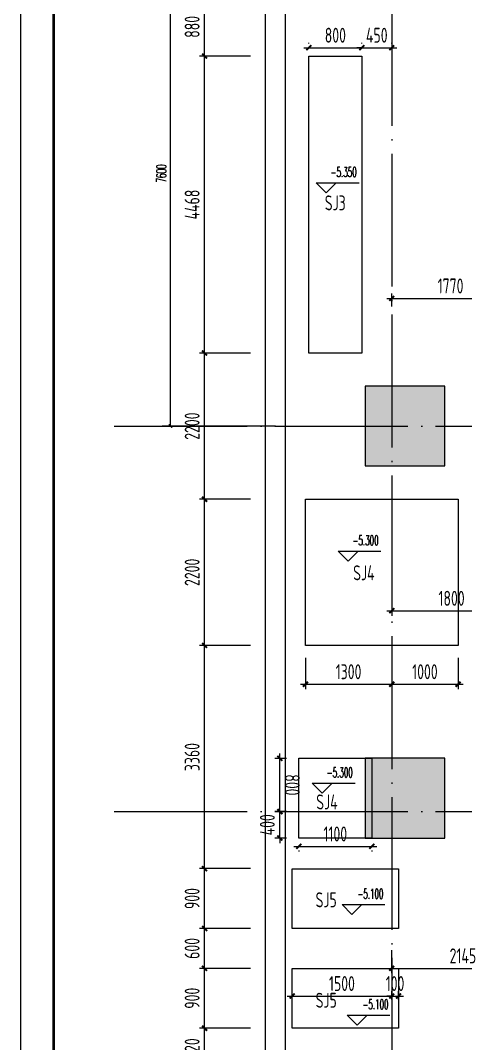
# Model space of a CAD drawing. Extents: x 917265 to 982035, y 334257 to 376307.
# Drawn here: x 917265 to 923969, y 351027 to 366421 of the extents above; entities that cross this region are included whole.
import ezdxf
from ezdxf.enums import TextEntityAlignment as Align

# ---------------------------------------------------------------- set-up
doc = ezdxf.new("R2010")
doc.units = 0
doc.header["$LTSCALE"] = 1000
doc.linetypes.add('DOTE', pattern=[2.42, 2, -0.2, 0.02, -0.2])
for name, color, linetype in [('ACS_COM', 7, 'Continuous'), ('C_BLOCK_', 7, 'Continuous'), ('COLUMN', 9, 'Continuous'), ('DIM_ELEV', 3, 'Continuous'), ('DOTE', 1, 'Continuous'), ('PUB_DIM', 3, 'Continuous'), ('PUB_HATCH', 8, 'Continuous'), ('PUB_TEXT', 7, 'Continuous'), ('PUB_TITLE', 4, 'Continuous'), ('WALL', 255, 'Continuous'), ('设备基础及留洞', 7, 'Continuous')]:
    doc.layers.add(name, color=color, linetype=linetype)
doc.styles.add('_TCH_DIM', font='SIMPLEX.shx', dxfattribs={"width": 0.75, "bigfont": 'GBCBIG.shx'})
doc.styles.add('_TCH_DIM_T3', font='SIMPLEX.shx', dxfattribs={"width": 0.529412, "bigfont": 'GBCBIG.shx'})
doc.styles.add('BZTK_仿宋GB2312', font='SIMFANG_0.TTF', dxfattribs={"width": 0.75})
doc.styles.add('TSSD_DIMENSION_T3', font='Tssdeng.shx', dxfattribs={"width": 0.7, "bigfont": 'hztxt.shx'})
doc.styles.add('TSSD_Rein', font='Tssdeng.shx', dxfattribs={"width": 0.7, "bigfont": 'hztxt.shx'})
doc.dimstyles.new('_TCH_ARCH&&50', dxfattribs={"dimtxt": 148.75, "dimasz": 50, "dimexe": 125, "dimexo": 150, "dimgap": 63.125, "dimtad": 1, "dimdec": 0, "dimzin": 0, "dimdsep": 46, "dimtxsty": '_TCH_DIM_T3', "dimblk": 'ARCHTICK', "dimcen": 0.09, "dimclrt": 7, "dimazin": 2, "dimtfac": 1, "dimtdec": 0, "dimtix": 1, "dimtmove": 2, "dimatfit": 3, "dimfxl": 1, "dimtolj": 1, "dimtzin": 0, "dimarcsym": 0})
doc.dimstyles.new('TSSD_150_150$TCH&&50', dxfattribs={"dimtxt": 225, "dimasz": 75, "dimexe": 75, "dimexo": 187.5, "dimgap": 75, "dimtad": 1, "dimdec": 0, "dimzin": 0, "dimdsep": 46, "dimtxsty": 'TSSD_DIMENSION_T3', "dimblk": 'ARCHTICK', "dimcen": 0, "dimdle": 75, "dimclrt": 7, "dimadec": 0, "dimazin": 0, "dimtfac": 1, "dimtdec": 0, "dimtix": 1, "dimtmove": 2, "dimatfit": 3, "dimfxl": 1, "dimtolj": 1, "dimtzin": 0, "dimarcsym": 0})

# ---------------------------------------------------------------- blocks, each defined once
blk = doc.blocks.new('_ArchTick')
at = {"color": 0, "linetype": 'ByBlock', "const_width": 0.4}
blk.add_lwpolyline([(-0.5, -0.5), (0.5, 0.5)], dxfattribs=at)
blk = doc.blocks.new('*D87')
at = {"layer": 'Defpoints', "color": 0, "transparency": 16777216}
for p in [(2791, 8856), (3891, 8856), (3891, 8731)]:
    blk.add_point(p, dxfattribs=at)
at = {"layer": '设备基础及留洞', "color": 0, "lineweight": -2, "transparency": 16777216}
for p, q in [((2716, 8731), (3966, 8731)), ((2791, 8669), (2791, 8656)), ((3891, 8669), (3891, 8656))]:
    blk.add_line(p, q, dxfattribs=at)
at = {"layer": '设备基础及留洞', "color": 0, "lineweight": -2, "transparency": 16777216, "xscale": 75, "yscale": 75, "zscale": 75, "rotation": 180}
blk.add_blockref('_ArchTick', (2791, 8731), dxfattribs=at)
at = {"layer": '设备基础及留洞', "color": 0, "lineweight": -2, "transparency": 16777216, "xscale": 75, "yscale": 75, "zscale": 75}
blk.add_blockref('_ArchTick', (3891, 8731), dxfattribs=at)
at = {"layer": '设备基础及留洞', "color": 7, "transparency": 16777216, "insert": (3341, 8918), "char_height": 225, "attachment_point": 5, "style": 'TSSD_DIMENSION_T3'}
blk.add_mtext('\\A1;1100', dxfattribs=at)
blk = doc.blocks.new('*D101')
at = {"layer": 'Defpoints', "color": 0, "transparency": 16777216}
for p in [(2506, 10056), (2791, 10056), (2791, 9256)]:
    blk.add_point(p, dxfattribs=at)
at = {"layer": '设备基础及留洞', "color": 0, "lineweight": -2, "transparency": 16777216}
for p, q in [((2604, 10056), (2431, 10056)), ((2506, 9181), (2506, 10131)), ((2604, 9256), (2431, 9256))]:
    blk.add_line(p, q, dxfattribs=at)
at = {"layer": '设备基础及留洞', "color": 0, "lineweight": -2, "transparency": 16777216, "xscale": 75, "yscale": 75, "zscale": 75}
for p, rotation in [((2506, 10056), 90.00081204459886), ((2506, 9256), 270.0008120445988)]:
    blk.add_blockref('_ArchTick', p, dxfattribs=dict(at, rotation=rotation))
at = {"layer": '设备基础及留洞', "color": 7, "transparency": 16777216, "insert": (2693, 9656), "char_height": 225, "attachment_point": 5, "rotation": 270.0008, "style": 'TSSD_DIMENSION_T3'}
blk.add_mtext('\\A1;800', dxfattribs=at)
blk = doc.blocks.new('*D102')
at = {"layer": 'Defpoints', "color": 0, "transparency": 16777216}
for p in [(2506, 9256), (2791, 9256), (2791, 8856)]:
    blk.add_point(p, dxfattribs=at)
at = {"layer": '设备基础及留洞', "color": 0, "lineweight": -2, "transparency": 16777216}
for p, q in [((2604, 9256), (2431, 9256)), ((2506, 9256), (2506, 9331)), ((2506, 8856), (2506, 9256)), ((2604, 8856), (2431, 8856)), ((2506, 8856), (2506, 8781))]:
    blk.add_line(p, q, dxfattribs=at)
at = {"layer": '设备基础及留洞', "color": 0, "lineweight": -2, "transparency": 16777216, "xscale": 75, "yscale": 75, "zscale": 75}
for p, rotation in [((2506, 9256), 269.9983734942032), ((2506, 8856), 89.99837349420315)]:
    blk.add_blockref('_ArchTick', p, dxfattribs=dict(at, rotation=rotation))
at = {"layer": '设备基础及留洞', "color": 7, "transparency": 16777216, "insert": (2318, 9056), "char_height": 225, "attachment_point": 5, "rotation": 89.9984, "style": 'TSSD_DIMENSION_T3'}
blk.add_mtext('\\A1;400', dxfattribs=at)
blk = doc.blocks.new('*D117')
at = {"layer": 'Defpoints', "color": 0, "transparency": 16777216}
for p in [(4190, 7356), (6335, 7356), (6335, 6896)]:
    blk.add_point(p, dxfattribs=at)
at = {"layer": '设备基础及留洞', "color": 0, "lineweight": -2, "transparency": 16777216}
for p, q in [((4190, 7169), (4190, 6821)), ((6335, 7169), (6335, 6821)), ((4115, 6896), (6410, 6896))]:
    blk.add_line(p, q, dxfattribs=at)
at = {"layer": '设备基础及留洞', "color": 0, "lineweight": -2, "transparency": 16777216, "xscale": 75, "yscale": 75, "zscale": 75, "rotation": 180}
blk.add_blockref('_ArchTick', (4190, 6896), dxfattribs=at)
at = {"layer": '设备基础及留洞', "color": 0, "lineweight": -2, "transparency": 16777216, "xscale": 75, "yscale": 75, "zscale": 75}
blk.add_blockref('_ArchTick', (6335, 6896), dxfattribs=at)
at = {"layer": '设备基础及留洞', "color": 7, "transparency": 16777216, "insert": (5263, 7084), "char_height": 225, "attachment_point": 5, "style": 'TSSD_DIMENSION_T3'}
blk.add_mtext('\\A1;2145', dxfattribs=at)
blk = doc.blocks.new('*D121')
at = {"layer": 'Defpoints', "color": 0, "transparency": 16777216}
for p in [(4292, 6479), (4191, 6242), (4292, 6242)]:
    blk.add_point(p, dxfattribs=at)
at = {"layer": '设备基础及留洞', "color": 0, "lineweight": -2, "transparency": 16777216}
for p, q in [((4191, 6479), (4116, 6479)), ((4191, 6429), (4191, 6554)), ((4191, 6479), (4292, 6479)), ((4292, 6429), (4292, 6554)), ((4292, 6479), (4367, 6479))]:
    blk.add_line(p, q, dxfattribs=at)
at = {"layer": '设备基础及留洞', "color": 0, "lineweight": -2, "transparency": 16777216, "xscale": 75, "yscale": 75, "zscale": 75}
blk.add_blockref('_ArchTick', (4191, 6479), dxfattribs=at)
at = {"layer": '设备基础及留洞', "color": 0, "lineweight": -2, "transparency": 16777216, "xscale": 75, "yscale": 75, "zscale": 75, "rotation": 180}
blk.add_blockref('_ArchTick', (4292, 6479), dxfattribs=at)
at = {"layer": '设备基础及留洞', "color": 7, "transparency": 16777216, "insert": (4241, 6667), "char_height": 225, "attachment_point": 5, "style": 'TSSD_DIMENSION_T3'}
blk.add_mtext('\\A1;100', dxfattribs=at)
blk = doc.blocks.new('*D122')
at = {"layer": 'Defpoints', "color": 0, "transparency": 16777216}
for p in [(4191, 6479), (2692, 6242), (4191, 6242)]:
    blk.add_point(p, dxfattribs=at)
at = {"layer": '设备基础及留洞', "color": 0, "lineweight": -2, "transparency": 16777216}
for p, q in [((2617, 6479), (4266, 6479)), ((2692, 6429), (2692, 6554)), ((4191, 6429), (4191, 6554))]:
    blk.add_line(p, q, dxfattribs=at)
at = {"layer": '设备基础及留洞', "color": 0, "lineweight": -2, "transparency": 16777216, "xscale": 75, "yscale": 75, "zscale": 75, "rotation": 180}
blk.add_blockref('_ArchTick', (2692, 6479), dxfattribs=at)
at = {"layer": '设备基础及留洞', "color": 0, "lineweight": -2, "transparency": 16777216, "xscale": 75, "yscale": 75, "zscale": 75}
blk.add_blockref('_ArchTick', (4191, 6479), dxfattribs=at)
at = {"layer": '设备基础及留洞', "color": 7, "transparency": 16777216, "insert": (3441, 6667), "char_height": 225, "attachment_point": 5, "style": 'TSSD_DIMENSION_T3'}
blk.add_mtext('\\A1;1500', dxfattribs=at)
blk = doc.blocks.new('*D125')
at = {"layer": 'Defpoints', "color": 0, "transparency": 16777216}
for p in [(4192, 12657), (5992, 12657), (5992, 12277)]:
    blk.add_point(p, dxfattribs=at)
at = {"layer": '设备基础及留洞', "color": 0, "lineweight": -2, "transparency": 16777216}
for p, q in [((4192, 12469), (4192, 12202)), ((5992, 12469), (5992, 12202)), ((4117, 12277), (6067, 12277))]:
    blk.add_line(p, q, dxfattribs=at)
at = {"layer": '设备基础及留洞', "color": 0, "lineweight": -2, "transparency": 16777216, "xscale": 75, "yscale": 75, "zscale": 75, "rotation": 180}
blk.add_blockref('_ArchTick', (4192, 12277), dxfattribs=at)
at = {"layer": '设备基础及留洞', "color": 0, "lineweight": -2, "transparency": 16777216, "xscale": 75, "yscale": 75, "zscale": 75}
blk.add_blockref('_ArchTick', (5992, 12277), dxfattribs=at)
at = {"layer": '设备基础及留洞', "color": 7, "transparency": 16777216, "insert": (5092, 12464), "char_height": 225, "attachment_point": 5, "style": 'TSSD_DIMENSION_T3'}
blk.add_mtext('\\A1;1800', dxfattribs=at)
blk = doc.blocks.new('*D127')
at = {"layer": 'Defpoints', "color": 0, "transparency": 16777216}
for p in [(4191, 11755), (5191, 11755), (5191, 11171)]:
    blk.add_point(p, dxfattribs=at)
at = {"layer": '设备基础及留洞', "color": 0, "lineweight": -2, "transparency": 16777216}
for p, q in [((4191, 11568), (4191, 11096)), ((5191, 11568), (5191, 11096)), ((4116, 11171), (5266, 11171))]:
    blk.add_line(p, q, dxfattribs=at)
at = {"layer": '设备基础及留洞', "color": 0, "lineweight": -2, "transparency": 16777216, "xscale": 75, "yscale": 75, "zscale": 75, "rotation": 180}
blk.add_blockref('_ArchTick', (4191, 11171), dxfattribs=at)
at = {"layer": '设备基础及留洞', "color": 0, "lineweight": -2, "transparency": 16777216, "xscale": 75, "yscale": 75, "zscale": 75}
blk.add_blockref('_ArchTick', (5191, 11171), dxfattribs=at)
at = {"layer": '设备基础及留洞', "color": 7, "transparency": 16777216, "insert": (4691, 11359), "char_height": 225, "attachment_point": 5, "style": 'TSSD_DIMENSION_T3'}
blk.add_mtext('\\A1;1000', dxfattribs=at)
blk = doc.blocks.new('*D128')
at = {"layer": 'Defpoints', "color": 0, "transparency": 16777216}
for p in [(2891, 11755), (4191, 11755), (4191, 11171)]:
    blk.add_point(p, dxfattribs=at)
at = {"layer": '设备基础及留洞', "color": 0, "lineweight": -2, "transparency": 16777216}
for p, q in [((2891, 11568), (2891, 11096)), ((4191, 11568), (4191, 11096)), ((2816, 11171), (4266, 11171))]:
    blk.add_line(p, q, dxfattribs=at)
at = {"layer": '设备基础及留洞', "color": 0, "lineweight": -2, "transparency": 16777216, "xscale": 75, "yscale": 75, "zscale": 75, "rotation": 180}
blk.add_blockref('_ArchTick', (2891, 11171), dxfattribs=at)
at = {"layer": '设备基础及留洞', "color": 0, "lineweight": -2, "transparency": 16777216, "xscale": 75, "yscale": 75, "zscale": 75}
blk.add_blockref('_ArchTick', (4191, 11171), dxfattribs=at)
at = {"layer": '设备基础及留洞', "color": 7, "transparency": 16777216, "insert": (3541, 11359), "char_height": 225, "attachment_point": 5, "style": 'TSSD_DIMENSION_T3'}
blk.add_mtext('\\A1;1300', dxfattribs=at)
blk = doc.blocks.new('*D129')
at = {"layer": 'Defpoints', "color": 0, "transparency": 16777216}
for p in [(4191, 20749), (3741, 20624), (4191, 20624)]:
    blk.add_point(p, dxfattribs=at)
at = {"layer": '设备基础及留洞', "color": 0, "lineweight": -2, "transparency": 16777216}
for p, q in [((3741, 20812), (3741, 20824)), ((4191, 20812), (4191, 20824)), ((3741, 20749), (3666, 20749)), ((3741, 20749), (4191, 20749)), ((4191, 20749), (4266, 20749))]:
    blk.add_line(p, q, dxfattribs=at)
at = {"layer": '设备基础及留洞', "color": 0, "lineweight": -2, "transparency": 16777216, "xscale": 75, "yscale": 75, "zscale": 75}
blk.add_blockref('_ArchTick', (3741, 20749), dxfattribs=at)
at = {"layer": '设备基础及留洞', "color": 0, "lineweight": -2, "transparency": 16777216, "xscale": 75, "yscale": 75, "zscale": 75, "rotation": 180}
blk.add_blockref('_ArchTick', (4191, 20749), dxfattribs=at)
at = {"layer": '设备基础及留洞', "color": 7, "transparency": 16777216, "insert": (3966, 20937), "char_height": 225, "attachment_point": 5, "style": 'TSSD_DIMENSION_T3'}
blk.add_mtext('\\A1;450', dxfattribs=at)
blk = doc.blocks.new('*D130')
at = {"layer": 'Defpoints', "color": 0, "transparency": 16777216}
for p in [(3741, 20749), (2942, 20624), (3741, 20624)]:
    blk.add_point(p, dxfattribs=at)
at = {"layer": '设备基础及留洞', "color": 0, "lineweight": -2, "transparency": 16777216}
for p, q in [((2942, 20812), (2942, 20824)), ((3741, 20812), (3741, 20824)), ((2867, 20749), (3816, 20749))]:
    blk.add_line(p, q, dxfattribs=at)
at = {"layer": '设备基础及留洞', "color": 0, "lineweight": -2, "transparency": 16777216, "xscale": 75, "yscale": 75, "zscale": 75, "rotation": 180}
blk.add_blockref('_ArchTick', (2942, 20749), dxfattribs=at)
at = {"layer": '设备基础及留洞', "color": 0, "lineweight": -2, "transparency": 16777216, "xscale": 75, "yscale": 75, "zscale": 75}
blk.add_blockref('_ArchTick', (3741, 20749), dxfattribs=at)
at = {"layer": '设备基础及留洞', "color": 7, "transparency": 16777216, "insert": (3342, 20937), "char_height": 225, "attachment_point": 5, "style": 'TSSD_DIMENSION_T3'}
blk.add_mtext('\\A1;800', dxfattribs=at)
blk = doc.blocks.new('*D131')
at = {"layer": 'Defpoints', "color": 0, "transparency": 16777216}
for p in [(5962, 16977), (4191, 16666), (5962, 16666)]:
    blk.add_point(p, dxfattribs=at)
at = {"layer": '设备基础及留洞', "color": 0, "lineweight": -2, "transparency": 16777216}
for p, q in [((4116, 16977), (6037, 16977)), ((4191, 16854), (4191, 17052)), ((5962, 16854), (5962, 17052))]:
    blk.add_line(p, q, dxfattribs=at)
at = {"layer": '设备基础及留洞', "color": 0, "lineweight": -2, "transparency": 16777216, "xscale": 75, "yscale": 75, "zscale": 75, "rotation": 180}
blk.add_blockref('_ArchTick', (4191, 16977), dxfattribs=at)
at = {"layer": '设备基础及留洞', "color": 0, "lineweight": -2, "transparency": 16777216, "xscale": 75, "yscale": 75, "zscale": 75}
blk.add_blockref('_ArchTick', (5962, 16977), dxfattribs=at)
at = {"layer": '设备基础及留洞', "color": 7, "transparency": 16777216, "insert": (5077, 17164), "char_height": 225, "attachment_point": 5, "style": 'TSSD_DIMENSION_T3'}
blk.add_mtext('\\A1;1770', dxfattribs=at)
blk = doc.blocks.new('*D151')
at = {"layer": 'Defpoints', "color": 0, "transparency": 16777216}
for p in [(1372, 5996), (2250, 5996), (2250, 5376)]:
    blk.add_point(p, dxfattribs=at)
at = {"layer": '设备基础及留洞', "color": 0, "lineweight": -2, "transparency": 16777216}
for p, q in [((1372, 5301), (1372, 6071)), ((2063, 5996), (1297, 5996)), ((2063, 5376), (1297, 5376))]:
    blk.add_line(p, q, dxfattribs=at)
at = {"layer": '设备基础及留洞', "color": 0, "lineweight": -2, "transparency": 16777216, "xscale": 75, "yscale": 75, "zscale": 75}
for p, rotation in [((1372, 5996), 90), ((1372, 5376), 270)]:
    blk.add_blockref('_ArchTick', p, dxfattribs=dict(at, rotation=rotation))
at = {"layer": '设备基础及留洞', "color": 7, "transparency": 16777216, "insert": (1185, 5686), "char_height": 225, "attachment_point": 5, "rotation": 90, "style": 'TSSD_DIMENSION_T3'}
blk.add_mtext('\\A1;620', dxfattribs=at)
blk = doc.blocks.new('*D152')
at = {"layer": 'Defpoints', "color": 0, "transparency": 16777216}
for p in [(1372, 6896), (2250, 6896), (2250, 5996)]:
    blk.add_point(p, dxfattribs=at)
at = {"layer": '设备基础及留洞', "color": 0, "lineweight": -2, "transparency": 16777216}
for p, q in [((1372, 5921), (1372, 6971)), ((2063, 6896), (1297, 6896)), ((2063, 5996), (1297, 5996))]:
    blk.add_line(p, q, dxfattribs=at)
at = {"layer": '设备基础及留洞', "color": 0, "lineweight": -2, "transparency": 16777216, "xscale": 75, "yscale": 75, "zscale": 75}
for p, rotation in [((1372, 6896), 90), ((1372, 5996), 270)]:
    blk.add_blockref('_ArchTick', p, dxfattribs=dict(at, rotation=rotation))
at = {"layer": '设备基础及留洞', "color": 7, "transparency": 16777216, "insert": (1185, 6446), "char_height": 225, "attachment_point": 5, "rotation": 90, "style": 'TSSD_DIMENSION_T3'}
blk.add_mtext('\\A1;900', dxfattribs=at)
blk = doc.blocks.new('*D153')
at = {"layer": 'Defpoints', "color": 0, "transparency": 16777216}
for p in [(1372, 7496), (2250, 7496), (2250, 6896)]:
    blk.add_point(p, dxfattribs=at)
at = {"layer": '设备基础及留洞', "color": 0, "lineweight": -2, "transparency": 16777216}
for p, q in [((1372, 6821), (1372, 7571)), ((2063, 7496), (1297, 7496)), ((2063, 6896), (1297, 6896))]:
    blk.add_line(p, q, dxfattribs=at)
at = {"layer": '设备基础及留洞', "color": 0, "lineweight": -2, "transparency": 16777216, "xscale": 75, "yscale": 75, "zscale": 75}
for p, rotation in [((1372, 7496), 90), ((1372, 6896), 270)]:
    blk.add_blockref('_ArchTick', p, dxfattribs=dict(at, rotation=rotation))
at = {"layer": '设备基础及留洞', "color": 7, "transparency": 16777216, "insert": (1185, 7196), "char_height": 225, "attachment_point": 5, "rotation": 90, "style": 'TSSD_DIMENSION_T3'}
blk.add_mtext('\\A1;600', dxfattribs=at)
blk = doc.blocks.new('*D154')
at = {"layer": 'Defpoints', "color": 0, "transparency": 16777216}
for p in [(1372, 8396), (2250, 8396), (2250, 7496)]:
    blk.add_point(p, dxfattribs=at)
at = {"layer": '设备基础及留洞', "color": 0, "lineweight": -2, "transparency": 16777216}
for p, q in [((1372, 7421), (1372, 8471)), ((2063, 8396), (1297, 8396)), ((2063, 7496), (1297, 7496))]:
    blk.add_line(p, q, dxfattribs=at)
at = {"layer": '设备基础及留洞', "color": 0, "lineweight": -2, "transparency": 16777216, "xscale": 75, "yscale": 75, "zscale": 75}
for p, rotation in [((1372, 8396), 90), ((1372, 7496), 270)]:
    blk.add_blockref('_ArchTick', p, dxfattribs=dict(at, rotation=rotation))
at = {"layer": '设备基础及留洞', "color": 7, "transparency": 16777216, "insert": (1185, 7946), "char_height": 225, "attachment_point": 5, "rotation": 90, "style": 'TSSD_DIMENSION_T3'}
blk.add_mtext('\\A1;900', dxfattribs=at)
blk = doc.blocks.new('*D155')
at = {"layer": 'Defpoints', "color": 0, "transparency": 16777216}
for p in [(1372, 11755), (2250, 11755), (2250, 8396)]:
    blk.add_point(p, dxfattribs=at)
at = {"layer": '设备基础及留洞', "color": 0, "lineweight": -2, "transparency": 16777216}
for p, q in [((2063, 11755), (1297, 11755)), ((1372, 8321), (1372, 11830)), ((2063, 8396), (1297, 8396))]:
    blk.add_line(p, q, dxfattribs=at)
at = {"layer": '设备基础及留洞', "color": 0, "lineweight": -2, "transparency": 16777216, "xscale": 75, "yscale": 75, "zscale": 75}
for p, rotation in [((1372, 11755), 90), ((1372, 8396), 270)]:
    blk.add_blockref('_ArchTick', p, dxfattribs=dict(at, rotation=rotation))
at = {"layer": '设备基础及留洞', "color": 7, "transparency": 16777216, "insert": (1185, 10075), "char_height": 225, "attachment_point": 5, "rotation": 90, "style": 'TSSD_DIMENSION_T3'}
blk.add_mtext('\\A1;3360', dxfattribs=at)
blk = doc.blocks.new('*D156')
at = {"layer": 'Defpoints', "color": 0, "transparency": 16777216}
for p in [(1372, 13955), (2250, 13955), (2250, 11755)]:
    blk.add_point(p, dxfattribs=at)
at = {"layer": '设备基础及留洞', "color": 0, "lineweight": -2, "transparency": 16777216}
for p, q in [((1372, 11680), (1372, 14030)), ((2063, 13955), (1297, 13955)), ((2063, 11755), (1297, 11755))]:
    blk.add_line(p, q, dxfattribs=at)
at = {"layer": '设备基础及留洞', "color": 0, "lineweight": -2, "transparency": 16777216, "xscale": 75, "yscale": 75, "zscale": 75}
for p, rotation in [((1372, 13955), 90), ((1372, 11755), 270)]:
    blk.add_blockref('_ArchTick', p, dxfattribs=dict(at, rotation=rotation))
at = {"layer": '设备基础及留洞', "color": 7, "transparency": 16777216, "insert": (1185, 12855), "char_height": 225, "attachment_point": 5, "rotation": 90, "style": 'TSSD_DIMENSION_T3'}
blk.add_mtext('\\A1;2200', dxfattribs=at)
blk = doc.blocks.new('*D157')
at = {"layer": 'Defpoints', "color": 0, "transparency": 16777216}
for p in [(1372, 16155), (2250, 16155), (2250, 13955)]:
    blk.add_point(p, dxfattribs=at)
at = {"layer": '设备基础及留洞', "color": 0, "lineweight": -2, "transparency": 16777216}
for p, q in [((1372, 13880), (1372, 16230)), ((2063, 16155), (1297, 16155)), ((2063, 13955), (1297, 13955))]:
    blk.add_line(p, q, dxfattribs=at)
at = {"layer": '设备基础及留洞', "color": 0, "lineweight": -2, "transparency": 16777216, "xscale": 75, "yscale": 75, "zscale": 75}
for p, rotation in [((1372, 16155), 90), ((1372, 13955), 270)]:
    blk.add_blockref('_ArchTick', p, dxfattribs=dict(at, rotation=rotation))
at = {"layer": '设备基础及留洞', "color": 7, "transparency": 16777216, "insert": (1185, 15055), "char_height": 225, "attachment_point": 5, "rotation": 90, "style": 'TSSD_DIMENSION_T3'}
blk.add_mtext('\\A1;2200', dxfattribs=at)
blk = doc.blocks.new('*D158')
at = {"layer": 'Defpoints', "color": 0, "transparency": 16777216}
for p in [(1372, 20623), (2250, 20623), (2250, 16155)]:
    blk.add_point(p, dxfattribs=at)
at = {"layer": '设备基础及留洞', "color": 0, "lineweight": -2, "transparency": 16777216}
for p, q in [((1372, 16080), (1372, 20698)), ((2063, 20623), (1297, 20623)), ((2063, 16155), (1297, 16155))]:
    blk.add_line(p, q, dxfattribs=at)
at = {"layer": '设备基础及留洞', "color": 0, "lineweight": -2, "transparency": 16777216, "xscale": 75, "yscale": 75, "zscale": 75}
for p, rotation in [((1372, 20623), 90), ((1372, 16155), 270)]:
    blk.add_blockref('_ArchTick', p, dxfattribs=dict(at, rotation=rotation))
at = {"layer": '设备基础及留洞', "color": 7, "transparency": 16777216, "insert": (1185, 18389), "char_height": 225, "attachment_point": 5, "rotation": 90, "style": 'TSSD_DIMENSION_T3'}
blk.add_mtext('\\A1;4468', dxfattribs=at)
blk = doc.blocks.new('*D159')
at = {"layer": 'Defpoints', "color": 0, "transparency": 16777216}
for p in [(1372, 21503), (2250, 21503), (2250, 20623)]:
    blk.add_point(p, dxfattribs=at)
at = {"layer": '设备基础及留洞', "color": 0, "lineweight": -2, "transparency": 16777216}
for p, q in [((1372, 20548), (1372, 21578)), ((2063, 21503), (1297, 21503)), ((2063, 20623), (1297, 20623))]:
    blk.add_line(p, q, dxfattribs=at)
at = {"layer": '设备基础及留洞', "color": 0, "lineweight": -2, "transparency": 16777216, "xscale": 75, "yscale": 75, "zscale": 75}
for p, rotation in [((1372, 21503), 90), ((1372, 20623), 270)]:
    blk.add_blockref('_ArchTick', p, dxfattribs=dict(at, rotation=rotation))
at = {"layer": '设备基础及留洞', "color": 7, "transparency": 16777216, "insert": (1185, 21063), "char_height": 225, "attachment_point": 5, "rotation": 90, "style": 'TSSD_DIMENSION_T3'}
blk.add_mtext('\\A1;880', dxfattribs=at)
blk = doc.blocks.new('标准图框_A1_横式')
at = {"color": 4}
blk.add_lwpolyline([(25, 10, 0.8, 0.8, 0), (831, 10, 0, 0, 0)], format="xyseb", dxfattribs=at)
at = {"color": 7}
blk.add_lwpolyline([(0, 0), (841, 0)], dxfattribs=at)
at = {"style": 'BZTK_仿宋GB2312', "width": 0.75}
for tag, height, p in [('工艺', 2.5, (17.55, 569)), ('总图', 2.5, (17.55, 557)), ('建筑', 2.5, (17.55, 545)), ('结构', 2.5, (17.55, 533)), ('水道', 2.5, (17.55, 521)), ('暖通', 2.5, (17.55, 509)), ('电气', 2.5, (17.55, 497)), ('电信', 2.5, (17.55, 485)), ('热机', 2.5, (17.55, 473)), ('自控', 2.5, (17.55, 461)), ('审定', 3, (781.22, 156.28)), ('总设计师', 3, (782, 148)), ('审核', 3, (782, 140)), ('标审', 3, (782, 132)), ('专业负责人', 3, (782, 124)), ('校核', 3, (782, 116)), ('设计', 3, (782, 108)), ('建筑物号', 3, (801, 69)), ('图名', 3, (801, 55)), ('图号', 3, (801, 41)), ('出图状态', 3, (782, 31)), ('设计阶段', 3, (819.5, 31)), ('版号', 3, (782, 25)), ('专业', 3, (819.5, 25)), ('比例', 3, (782, 19)), ('日期', 3, (819.5, 19)), ('张数', 3, (782, 13)), ('张号', 3, (819.5, 13))]:
    blk.add_attdef(tag, text='', height=height, dxfattribs=at).set_placement(p, align=Align.MIDDLE_CENTER)
at = {"style": 'BZTK_仿宋GB2312', "width": 0.75, "flags": 1}
for tag, p in [('审定签名位置_001', (811.75, 157.58)), ('总设计师签名位置_001', (811.75, 149.58)), ('审核签名位置_001', (811.75, 141.58)), ('标审签名位置_001', (811.75, 133.58)), ('专业负责人签名位置_001', (811.75, 125.58)), ('校核签名位置_001', (811.75, 117.58)), ('设计签名位置_001', (811.75, 109.58))]:
    blk.add_attdef(tag, text='', height=3, dxfattribs=at).set_placement(p, align=Align.TOP_LEFT)
at = {"style": 'BZTK_仿宋GB2312', "width": 0.75}
for tag, p in [('建设单位_001', (801, 98.5)), ('项目名称_001', (801, 84.5))]:
    blk.add_attdef(tag, text='', height=3, dxfattribs=at).set_placement(p, align=Align.TOP_LEFT)
blk = doc.blocks.new('A$C1E6212F9')
at = {"layer": 'C_BLOCK_'}
blk.add_blockref('标准图框_A1_横式', (0, 0), dxfattribs=at)
blk = doc.blocks.new('*D46')
at = {"layer": 'Defpoints', "color": 0, "transparency": 16777216}
for p in [(919524, 367919), (921257, 367919), (921257, 360319)]:
    blk.add_point(p, dxfattribs=at)
at = {"layer": 'PUB_DIM', "color": 0, "lineweight": -2, "transparency": 16777216}
for p, q in [((921107, 367919), (919399, 367919)), ((919524, 360319), (919524, 367919)), ((921107, 360319), (919399, 360319))]:
    blk.add_line(p, q, dxfattribs=at)
at = {"layer": 'PUB_DIM', "color": 0, "lineweight": -2, "transparency": 16777216, "xscale": 50, "yscale": 50, "zscale": 50}
for p, rotation in [((919524, 367919), 90), ((919524, 360319), 270)]:
    blk.add_blockref('_ArchTick', p, dxfattribs=dict(at, rotation=rotation))
at = {"layer": 'PUB_DIM', "color": 7, "transparency": 16777216, "insert": (919386, 364119), "char_height": 148.8, "attachment_point": 5, "rotation": 90, "style": '_TCH_DIM_T3'}
blk.add_mtext('\\A1;7600', dxfattribs=at)
blk = doc.blocks.new('A$C22CB425E')
at = {"layer": '设备基础及留洞'}
for points in [[(2941.3, 20623.4), (3741.3, 20623.4), (3741.3, 16155), (2941.3, 16155)], [(2891.3, 13955.1), (5191.3, 13955.1), (5191.3, 11755.1), (2891.3, 11755.1)], [(2791.3, 10056.4), (3891.3, 10056.4), (3891.3, 8856.4), (2791.3, 8856.4)], [(2691.5, 8395.6), (4291.5, 8395.6), (4291.5, 7496), (2691.5, 7496)], [(2691.5, 6896), (4291.5, 6896), (4291.5, 5996), (2691.5, 5996)]]:
    blk.add_lwpolyline(points, close=True, dxfattribs=at)
at = {"layer": '设备基础及留洞', "style": 'TSSD_Rein', "width": 0.7}
for s, p in [('SJ3', (3340.1, 18234.5)), ('SJ4', (3771.2, 12667.6)), ('SJ4', (3214.8, 9220.2)), ('SJ5', (3204, 7747)), ('SJ5', (3204, 6235.6))]:
    blk.add_text(s, height=225, dxfattribs=at).set_placement(p, align=Align.BOTTOM_CENTER)
at = {"layer": '设备基础及留洞'}
for p1, p2, distance, picture, middle in [((2250.3, 20623.4), (2250.3, 21503.5), 878.2, '*D159', (1184.7, 21063.4)), ((2941.7, 20624.4), (3741.3, 20624.4), 124.7, '*D130', (3341.5, 20936.6)), ((3741.3, 20624.4), (4191.3, 20624.4), 124.7, '*D129', (3966.3, 20936.6)), ((2250.3, 16155.4), (2250.3, 20623.4), 878.2, '*D158', (1184.7, 18389.4)), ((4191.3411, 16666.4997), (5961.8064, 16666.4997), 310.3338, '*D131', (5076.5738, 17164.3335)), ((2250.3, 13955.1), (2250.3, 16155.4), 878.2, '*D157', (1184.7, 15055.3)), ((2250.3, 11755.1), (2250.3, 13955.1), 878.2, '*D156', (1184.7, 12855.1)), ((4192.1, 12656.7), (5991.7, 12656.7), -380.2, '*D125', (5091.9, 12464)), ((2250.3324, 8395.5954), (2250.3324, 11755.1427), 878.1646, '*D155', (1184.6678, 10075.3691)), ((2891.3, 11755.1), (4191.3, 11755.1), -584.1, '*D128', (3541.3, 11358.6)), ((4191.3, 11755.1), (5191.3, 11755.1), -584.1, '*D127', (4691.3, 11358.6)), ((2791.3, 9256), (2791.3, 10056.4), 285.8, '*D101', (2693, 9656.2)), ((2791.3, 8856.4), (2791.3, 9256), 285.8, '*D102', (2318, 9056.3)), ((2791.3, 8856.4), (3891.3, 8856.4), -125.6, '*D87', (3341.3, 8918.3)), ((2250.3, 7496), (2250.3, 8395.6), 878.2, '*D154', (1184.7, 7945.8)), ((2250.3, 6895.6), (2250.3, 7496), 878.2, '*D153', (1184.7, 7195.8)), ((4190.2, 7356.2), (6334.9, 7356.2), -459.7, '*D117', (5262.5, 7083.9)), ((2250.3, 5996), (2250.3, 6895.6), 878.2, '*D152', (1184.7, 6445.8)), ((2691.5, 6241.5), (4191.3, 6241.5), 237.9, '*D122', (3441.4, 6666.9)), ((4191.3, 6241.5), (4291.5, 6241.5), 237.9, '*D121', (4241.4, 6666.9)), ((2250.3324, 5376.4641), (2250.3324, 5996.0001), 878.1646, '*D151', (1184.6678, 5686.2321))]:
    dim = blk.add_aligned_dim(p1=p1, p2=p2, distance=distance, dimstyle='TSSD_150_150$TCH&&50', dxfattribs=at)
    dim.commit()
    dim.dimension.update_dxf_attribs({"geometry": picture, "text_midpoint": middle})

msp = doc.modelspace()

# ---------------------------------------------------------------- hatches: boundary and pattern name
at = {"layer": 'PUB_HATCH'}
for points in [[(922457, 360918.5), (922457, 359718.5), (923657, 359718.5), (923657, 360918.5)], [(922457, 355318.5), (922457, 354118.5), (923657, 354118.5), (923657, 355318.5)]]:
    msp.add_hatch(color=256, dxfattribs=at).paths.add_polyline_path(points)

# ---------------------------------------------------------------- linework, layer by layer
at = {"layer": 'COLUMN'}
for p, q in [((923657, 360918.5), (922457, 360918.5)), ((922457, 360918.5), (922457, 359718.5)), ((923657, 359718.5), (923657, 360918.5)), ((922457, 359718.5), (923657, 359718.5)), ((923657, 355318.5), (922457, 355318.5)), ((922457, 355318.5), (922457, 354118.5)), ((923657, 354118.5), (923657, 355318.5)), ((922457, 354118.5), (923657, 354118.5))]:
    msp.add_line(p, q, dxfattribs=at)
at = {"layer": 'DIM_ELEV'}
for p, q in [((921870.1, 363828.8), (921720.1, 363978.8)), ((921720.1, 363978.8), (922365.1, 363978.8)), ((921870.1, 363828.8), (922020.1, 363978.8)), ((922199.7, 358286.7), (922049.7, 358436.7)), ((922049.7, 358436.7), (922694.7, 358436.7)), ((922199.7, 358286.7), (922349.7, 358436.7)), ((921810.6, 354794), (921660.6, 354944)), ((921660.6, 354944), (922305.6, 354944)), ((921810.6, 354794), (921960.6, 354944)), ((922258.2, 352968.1), (922108.2, 353118.1)), ((922108.2, 353118.1), (922753.2, 353118.1)), ((922258.2, 352968.1), (922408.2, 353118.1)), ((922334.7, 351305), (922184.7, 351455)), ((922184.7, 351455), (922829.7, 351455)), ((922334.7, 351305), (922484.7, 351455))]:
    msp.add_line(p, q, dxfattribs=at)
at = {"layer": 'DOTE', "linetype": 'DOTE'}
msp.add_line((922857, 371675.7), (922857, 344678.4), dxfattribs=at)
for points in [[(918678.3, 360318.5), (944061.6, 360318.5)], [(918678.3, 354518.6), (944061.6, 354518.6)]]:
    msp.add_lwpolyline(points, dxfattribs=at)
at = {"layer": 'PUB_TITLE'}
msp.add_lwpolyline([(917264.5, 334256.5), (946964.5, 334256.5), (946964.5, 376306.5), (917264.5, 376306.5)], close=True, dxfattribs=at)
at = {"layer": 'WALL'}
for p, q in [((920957, 346118.6), (920957, 368118.6)), ((921257, 346418.6), (921257, 367918.6))]:
    msp.add_line(p, q, dxfattribs=at)

# ---------------------------------------------------------------- block references
at = {"layer": 'ACS_COM', "ltscale": 3}
msp.add_blockref('A$C22CB425E', (918665.6, 345262.1), dxfattribs=at)
at = {"layer": 'PUB_TEXT', "xscale": 50, "yscale": 50, "zscale": 50, "rotation": 270}
msp.add_blockref('A$C1E6212F9', (917264.5, 376306.5), dxfattribs=at)

# ---------------------------------------------------------------- texts
at = {"layer": 'PUB_TEXT', "color": 7, "style": '_TCH_DIM', "width": 0.529412}
for s, p in [('-5.350', (921937.6, 364066.3)), ('-5.300', (922267.2, 358524.2)), ('-5.300', (921878.1, 355031.5)), ('-5.100', (922340.7, 353205.6)), ('-5.100', (922417.2, 351542.5))]:
    msp.add_text(s, height=148.75, dxfattribs=at).set_placement(p)

# ---------------------------------------------------------------- dimensions: what is measured, and where the dimension line sits
at = {"layer": 'PUB_DIM'}
dim = msp.add_aligned_dim(p1=(921257, 360318.5), p2=(921257, 367918.6), distance=1733.1, dimstyle='_TCH_ARCH&&50', dxfattribs=at)
dim.commit()
dim.dimension.update_dxf_attribs({"geometry": '*D46', "text_midpoint": (919386.3, 364118.5)})

doc.saveas('drawing.dxf')
